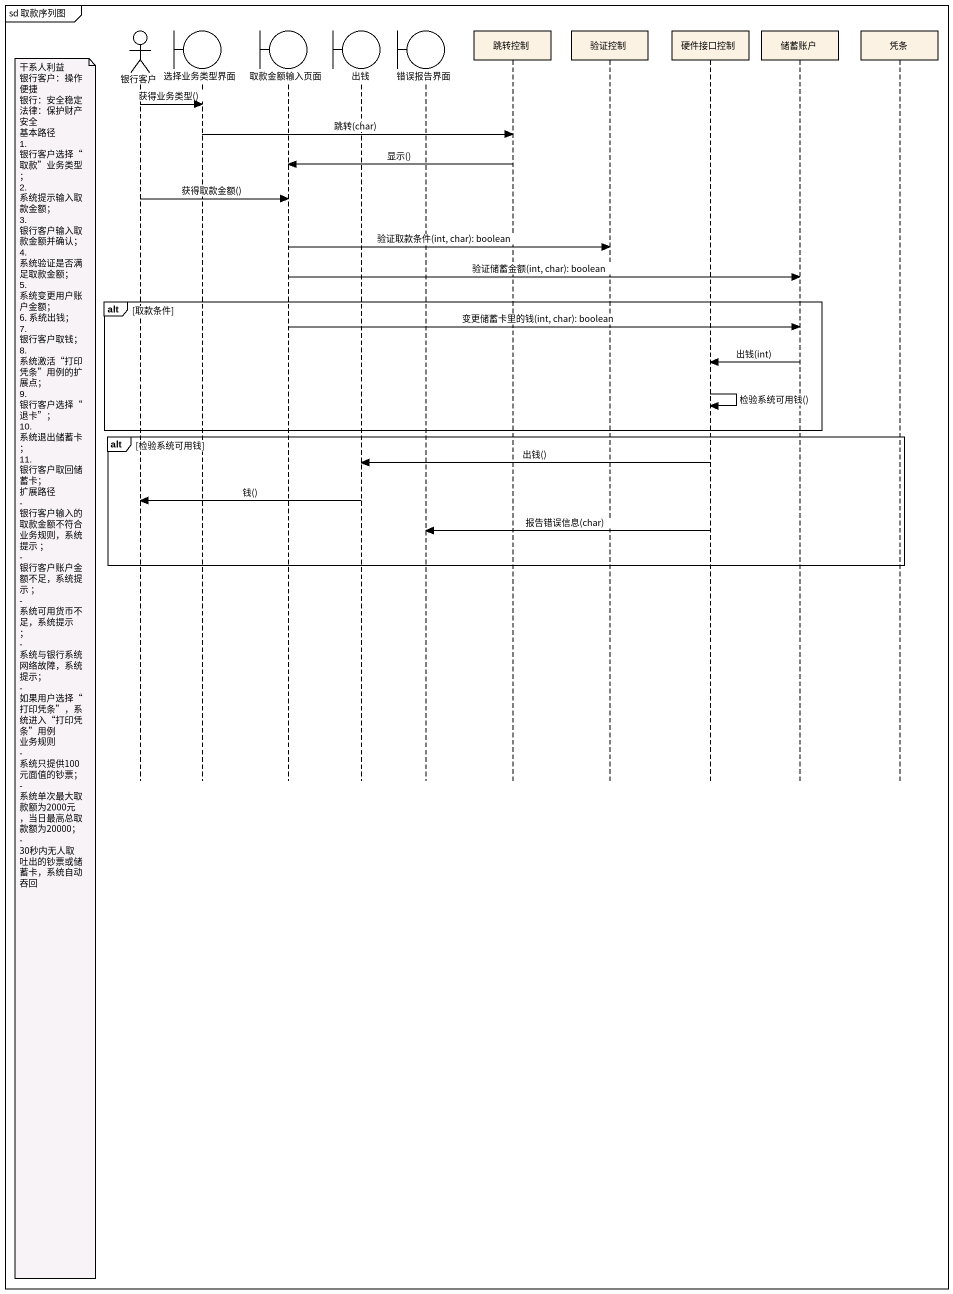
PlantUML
@startuml
mainframe sd 取款序列图
hide footbox
actor 银行客户
boundary 选择业务类型界面
boundary 取款金额输入页面
boundary 出钱
boundary 错误报告界面
participant 跳转控制
participant 验证控制
participant 硬件接口控制
participant 储蓄账户
participant 凭条

银行客户 -> 选择业务类型界面 : 获得业务类型()
选择业务类型界面 -> 跳转控制 : 跳转(char)
跳转控制 -> 取款金额输入页面 : 显示()
银行客户 -> 取款金额输入页面 : 获得取款金额()
取款金额输入页面 -> 验证控制 : 验证取款条件(int, char): boolean
取款金额输入页面 -> 储蓄账户 : 验证储蓄金额(int, char): boolean
alt 取款条件
  取款金额输入页面 -> 储蓄账户 : 变更储蓄卡里的钱(int, char): boolean
  储蓄账户 -> 硬件接口控制 : 出钱(int)
  硬件接口控制 -> 硬件接口控制 : 检验系统可用钱()
end
alt 检验系统可用钱
  硬件接口控制 -> 出钱 : 出钱()
  出钱 -> 银行客户 : 钱()
  硬件接口控制 -> 错误报告界面 : 报告错误信息(char)
end
note left of 银行客户
  干系人利益
  银行客户：操作便捷
  银行：安全稳定
  法律：保护财产安全
  基本路径
  1. 银行客户选择“取款”业务类型；
  2. 系统提示输入取款金额；
  3. 银行客户输入取款金额并确认；
  4. 系统验证是否满足取款金额；
  5. 系统变更用户账户金额；
  6. 系统出钱；
  7. 银行客户取钱；
  8. 系统激活“打印凭条”用例的扩展点；
  9. 银行客户选择“退卡”；
  10. 系统退出储蓄卡；
  11. 银行客户取回储蓄卡；
  扩展路径
  - 银行客户输入的取款金额不符合业务规则，系统提示 ；
  - 银行客户账户金额不足，系统提示 ；
  - 系统可用货币不足，系统提示 ；
  - 系统与银行系统网络故障，系统提示；
  - 如果用户选择“打印凭条”，系统进入“打印凭条”用例
  业务规则
  - 系统只提供100元面值的钞票；
  - 系统单次最大取款额为2000元，当日最高总取款额为20000；
  - 30秒内无人取吐出的钞票或储蓄卡，系统自动吞回
end note
@enduml
